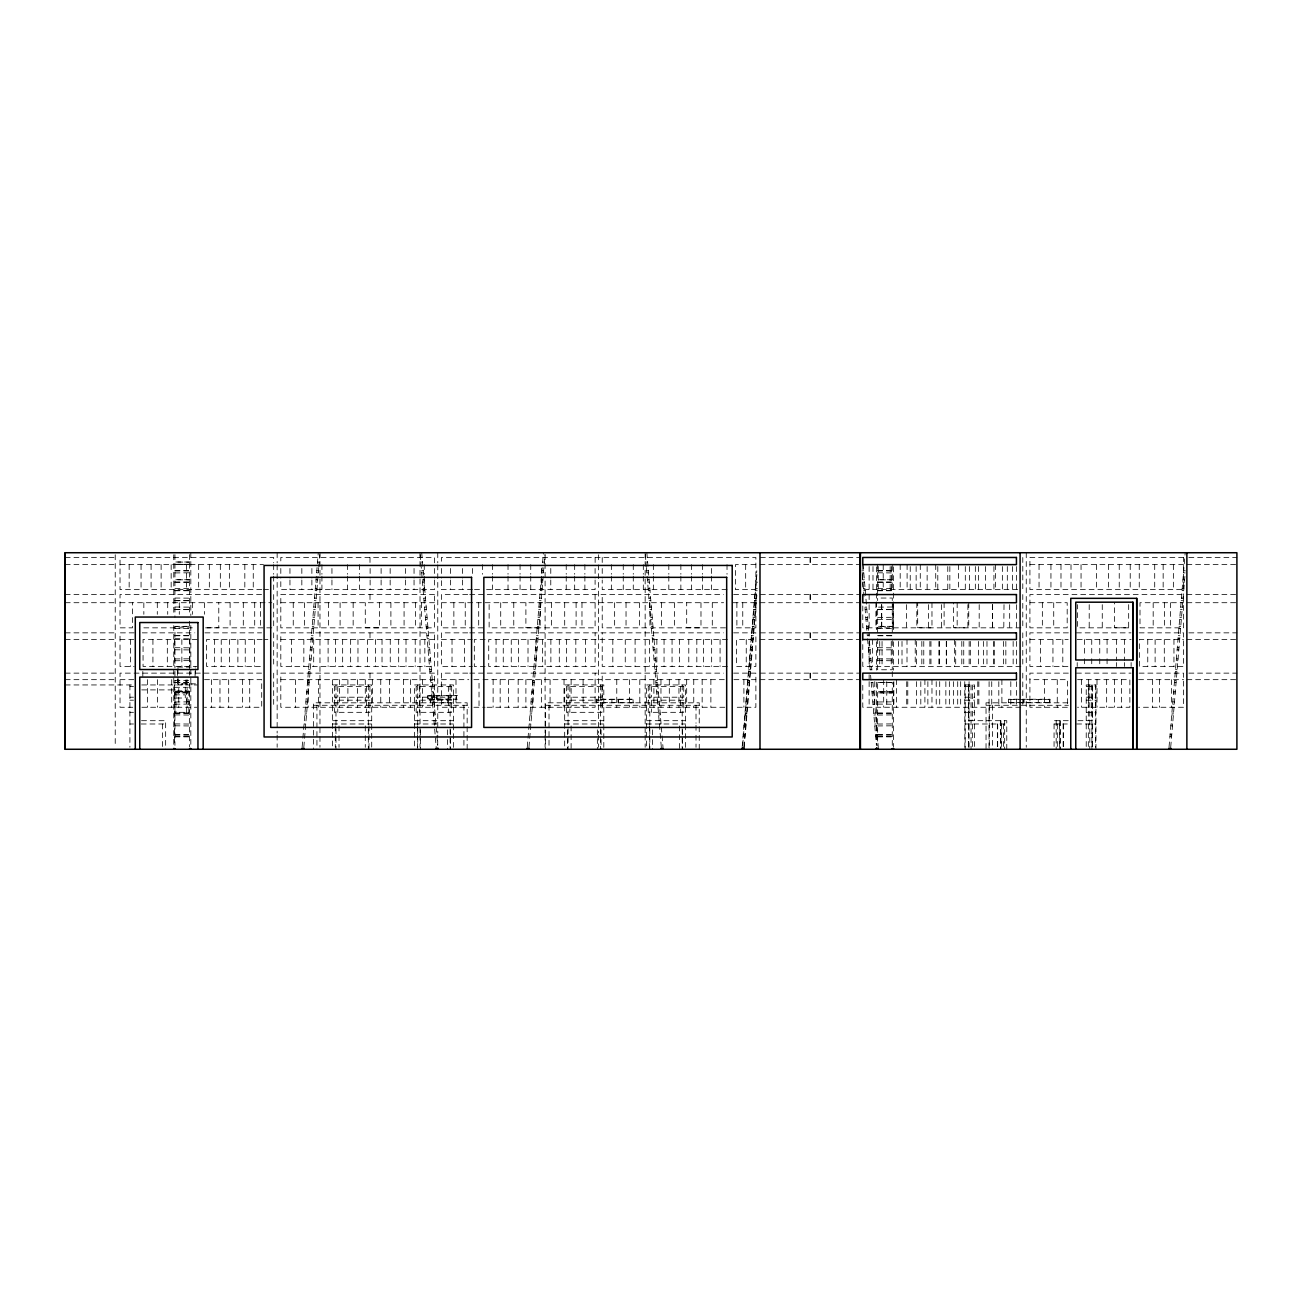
<?xml version="1.0" encoding="UTF-8"?>
<svg xmlns="http://www.w3.org/2000/svg" width="1302" height="1302" viewBox="0 0 1302 1302"><rect width="100%" height="100%" fill="white"/><g stroke="black" fill="none" stroke-linecap="round" stroke-linejoin="round"><path stroke-width="0.75" stroke-dasharray="5 3.75" d="M302.145 746.925L318.274 552.732M303.838 747.071L318.73 567.639M318.795 566.891L319.82 554.619M527.277 746.925L542.446 564.287M542.576 562.838L543.406 552.732M528.97 747.071L544.952 554.619M742.173 746.925L756.804 570.715M742.677 745.216L756.853 574.54M743.849 747.071L756.836 590.75M744.223 747.071L756.836 595.242M1169.05 746.925L1185.178 552.732M1170.726 747.071L1185.048 574.67M420.806 562.155L422.499 562.008M421.539 570.862L423.215 570.715M421.702 572.929L423.394 572.799M422.287 579.895L423.964 579.748M645.938 562.155L647.631 562.008M422.483 582.222L424.159 582.075M423.02 588.667L424.696 588.52M646.671 570.862L648.347 570.715M423.183 590.75L424.875 590.603M646.834 572.929L648.526 572.799M423.801 598.171L425.494 598.041M647.419 579.895L649.096 579.748M424.013 600.743L425.705 600.596M647.615 582.222L649.291 582.075M424.55 607.139L426.226 607.009M648.152 588.667L649.828 588.52M861.924 570.862L863.617 570.715M648.315 590.75L650.007 590.603M862.103 572.929L863.779 572.799M424.761 609.645L426.438 609.515M862.673 579.895L864.365 579.748M648.933 598.171L650.626 598.041M425.396 617.425L427.089 617.294M862.868 582.222L864.544 582.075M649.145 600.743L650.837 600.596M425.575 619.524L427.251 619.378M863.405 588.667L865.081 588.52M649.682 607.139L651.358 607.009M426.145 626.457L427.837 626.327M863.584 590.75L865.26 590.603M649.893 609.645L651.57 609.515M426.324 628.557L428.016 628.41M426.926 635.767L428.602 635.62M650.528 617.425L652.221 617.294M650.707 619.524L652.383 619.378M427.186 638.81L428.863 638.68M864.935 607.139L866.627 607.009M651.293 626.457L652.969 626.327M865.146 609.645L866.823 609.515M651.456 628.557L653.148 628.41M427.919 647.826L429.611 647.696M428.098 649.926L429.79 649.779M865.797 617.425L867.474 617.294M652.058 635.767L653.734 635.62M865.96 619.524L867.653 619.378M652.318 638.81L653.995 638.68M428.846 658.942L430.539 658.796M428.993 660.749L430.685 660.619M866.546 626.457L868.222 626.327M866.725 628.557L868.401 628.41M653.067 647.826L654.743 647.696M653.23 649.926L654.922 649.779M429.741 669.765L431.434 669.619M429.904 671.604L431.58 671.458M653.978 658.942L655.671 658.796M654.125 660.749L655.817 660.619M430.653 680.604L432.329 680.474M430.816 682.573L432.492 682.427M868.32 647.826L869.996 647.696M868.499 649.926L870.175 649.779M654.873 669.765L656.566 669.619M655.036 671.604L656.713 671.458M431.564 691.574L433.24 691.443M431.678 692.973L433.354 692.843M869.248 658.942L870.924 658.796M869.394 660.749L871.071 660.619M655.785 680.604L657.461 680.474M655.948 682.573L657.624 682.427M432.427 701.99L434.103 701.843M432.606 704.203L434.298 704.073M870.143 669.765L871.819 669.619M656.696 691.574L658.373 691.443M656.81 692.973L658.486 692.843M433.354 713.219L435.031 713.073M433.501 715.042L435.193 714.896M871.201 682.573L872.877 682.427M657.559 701.99L659.235 701.843M657.738 704.203L659.43 704.073M434.25 724.042L435.942 723.912M871.949 691.574L873.626 691.443M872.063 692.973L873.756 692.843M658.486 713.219L660.163 713.073M658.633 715.042L660.326 714.896M872.812 701.99L874.505 701.843M873.007 704.203L874.684 704.073M659.382 724.042L661.074 723.912M873.74 713.219L875.432 713.073M873.902 715.042L875.579 714.896M874.651 724.042L876.327 723.912M874.798 725.946L876.49 725.8M875.546 734.963L877.239 734.816M875.709 736.818L877.385 736.672M65.198 557.468L115.227 557.468M760.368 557.468L860.427 557.468M1188.872 557.468L1236.9 557.468M65.198 564.629L115.227 564.629M120.028 564.629L263.476 564.629M755.876 564.629L735.451 564.629L735.451 589.627L755.876 589.627L755.876 557.468L441.427 557.468L441.427 564.629M759.994 564.629L860.427 564.629M1029.915 564.629L1183.583 564.629M1186.871 564.629L1236.9 564.629M174.94 570.715L189.571 570.715M877.646 570.715L892.277 570.715M174.94 570.862L189.571 570.862M877.646 570.862L892.277 570.862M174.94 572.929L189.571 572.799M877.646 572.799L892.277 572.929M174.94 582.075L189.571 582.075M877.646 582.075L892.277 582.075M174.94 582.222L189.571 582.222M877.646 582.222L892.277 582.222M174.94 588.52L189.571 588.667M877.646 588.52L892.277 588.667M261.767 589.627L120.028 589.627L120.028 557.468L273.68 557.468L273.68 562.838M263.476 589.627L268.586 589.627M472.496 589.627L441.427 589.627L441.427 580.008M474.498 589.627L482.537 589.627M486.541 589.627L595.095 589.627L595.095 580.008M727.021 589.627L602.224 589.627L602.224 580.008M1017.676 589.627L862.787 589.627L862.787 564.629M174.94 590.603L189.571 590.603M877.646 590.603L892.277 590.603M174.94 590.75L189.571 590.75M877.646 590.75L892.277 590.75L892.277 564.287M65.198 594.558L115.227 594.558M261.556 594.558L120.028 594.558L120.028 627.841L132.446 627.841L132.446 602.712M467.711 594.558L441.427 594.558L441.427 627.841L485.646 627.841M469.729 594.558L723.538 594.558M733.644 594.558L755.876 594.558L755.876 627.841L733.091 627.841M760.368 594.558L860.427 594.558M1186.871 594.558L1236.9 594.558M174.94 598.041L189.571 598.171M174.94 600.596L189.571 600.596M174.94 600.743L189.571 600.743M65.198 602.712L115.227 602.712M120.028 602.712L271.809 602.712M280.809 602.712L434.477 602.712M441.427 602.712L723.603 602.712M733.091 602.712L755.876 602.712M759.994 602.712L860.427 602.712M1029.915 602.712L1067.184 602.712L1067.184 627.841L1029.915 627.841L1029.915 594.558L1183.583 594.558L1183.583 627.841L1139.999 627.841L1139.999 602.712L1183.583 602.712M1186.871 602.712L1236.9 602.712M174.94 607.009L189.571 607.139M892.277 607.009L877.646 607.139L877.646 635.767L892.277 635.767L892.277 602.208M174.94 609.515L189.571 609.515M877.646 609.515L892.277 609.515M174.94 609.645L189.571 609.645M877.646 609.645L892.277 609.645M877.646 617.425L892.277 617.294M877.646 619.524L892.277 619.378M174.94 626.327L189.571 626.327L174.94 626.457L174.94 667.959M1128.671 604.633L1128.671 627.841L1114.382 627.727L1114.382 602.712M143.838 627.841L192.354 627.841M271.809 627.841L204.495 627.841L218.785 627.727L218.785 602.712M725.474 627.841L602.224 627.841L602.224 594.558M1020.914 627.841L862.787 627.841L862.787 602.712M1128.671 627.841L1077.6 627.841L1077.6 604.649M174.94 628.557L189.571 628.41M877.646 628.41L892.277 628.557M65.198 632.853L115.227 632.853M134.171 632.853L120.028 632.853L120.028 666.445L134.171 666.445M142.26 632.853L194.828 632.853M204.951 632.853L261.556 632.853M467.711 632.853L441.427 632.853L441.427 666.445L472.349 666.445M469.729 632.853L723.538 632.853M733.644 632.853L755.876 632.853L755.876 666.445L736.606 666.445L736.606 639.494L755.876 639.494M760.368 632.853L860.427 632.853M1068.324 632.853L1029.915 632.853L1029.915 666.445L1068.21 666.445M1076.412 632.853L1131.015 632.853M1139.104 632.853L1183.583 632.853L1183.583 666.445L1139.348 666.445L1139.348 639.494L1183.583 639.494M1188.872 632.853L1236.9 632.853M174.94 635.62L189.571 635.62M877.646 635.62L892.277 635.62M174.94 635.767L189.571 635.767M174.94 638.68L189.571 638.81M65.198 639.494L115.227 639.494M120.028 639.494L134.171 639.494M197.172 639.494L143.057 639.494L143.057 666.445L197.172 666.445M262.125 639.494L206.595 639.494L206.595 666.445L264.046 666.445M264.046 639.494L267.903 639.494M280.809 639.494L434.477 639.494M441.427 639.494L472.349 639.494M485.125 639.494L474.319 639.494L474.319 666.445L485.125 666.445M727.411 639.494L488.722 639.494L488.722 666.445L595.095 666.445L595.128 632.853M759.994 639.494L860.427 639.494M1029.915 639.494L1068.21 639.494M1077.21 639.494L1131.129 639.494M1186.871 639.494L1236.9 639.494M174.94 647.696L189.571 647.826M877.646 647.696L892.277 647.826M174.94 649.779L189.571 649.926M877.646 649.926L892.277 649.779M174.94 658.942L189.571 658.796M877.646 658.796L892.277 658.942M174.94 660.749L189.571 660.619M877.646 660.619L892.277 660.749M727.411 666.445L602.224 666.445L602.224 632.853M1020.866 666.445L862.787 666.445L862.787 639.494M177.56 667.08L195.43 667.08M65.198 673.134L115.227 673.134M261.556 673.134L120.028 673.134L120.028 707.263L132.755 707.263M467.711 673.134L441.427 673.134L441.427 707.263L468.769 707.263M469.729 673.134L723.538 673.134M733.644 673.134L755.876 673.134L755.876 707.263L733.905 707.263M760.368 673.134L860.427 673.134M1068.324 673.134L1029.915 673.134L1029.915 707.263L1067.494 707.263L1067.494 679.66L1029.915 679.66M1076.412 673.134L1131.015 673.134M1139.104 673.134L1183.583 673.134L1183.583 707.263L1138.566 707.263M1188.872 673.134L1236.9 673.134M65.198 679.66L115.227 679.66M120.028 679.66L134.578 679.66M204.495 679.66L261.702 679.66L261.702 707.263L204.495 707.263M280.809 679.66L434.477 679.66M441.427 679.66L468.769 679.66M473.895 679.66L479.022 679.66L479.022 707.263M483.042 679.66L724.807 679.66M733.905 679.66L755.876 679.66M759.994 679.66L860.427 679.66M1077.568 679.66L1129.859 679.66L1129.859 707.263L1077.568 707.263M1138.566 679.66L1183.583 679.66M1186.871 679.66L1236.9 679.66M174.94 680.604L189.571 680.474L189.571 746.925M174.94 682.427L189.571 682.427M174.94 682.573L189.571 682.573M877.646 682.573L892.277 682.573M195.43 683.843L177.56 683.843L177.56 668.268M65.198 684.95L134.318 684.95M141.723 684.95L197.318 684.95M332.596 684.95L371.705 684.95L371.705 749.268M964.88 684.95L974.612 684.95L974.612 720.69M129.907 686.48L133.488 686.48M964.88 686.48L974.612 686.48M1086.226 686.48L1095.958 686.48M174.549 687.31L188.839 687.31L188.839 712.324L174.549 712.324M141.723 689.897L174.549 689.897M174.549 692.664L189.571 692.843L174.94 692.973M174.549 694.861L185.275 694.861L185.275 698.018L174.549 698.018M129.907 697.205L133.488 697.205M964.88 697.205L974.612 697.205M1086.226 697.205L1095.958 697.205M1049.965 699.581L1008.773 699.613L1008.773 702.543L1049.965 702.445M129.907 700.183L133.488 700.183M964.88 700.183L974.612 700.183M1086.226 700.183L1095.958 700.183M174.94 701.99L189.571 701.843M877.646 701.99L892.277 701.843M1067.819 702.82L986.037 702.82L986.037 749.268M174.94 704.203L189.571 704.073M877.646 704.073L892.277 704.203M313.505 705.277L467.158 705.277M545.587 705.277L699.239 705.277M986.037 705.277L1068.389 705.277M141.885 707.263L196.765 707.263M473.895 707.263L485.06 707.263M487.062 707.263L595.095 707.263L595.128 673.134M724.807 707.263L602.224 707.263L602.224 673.134M1020.784 707.263L862.787 707.263L862.787 681.63M129.907 712.324L133.488 712.324M964.88 712.324L974.612 712.324M1086.226 712.324L1095.958 712.324M174.94 713.073L189.571 713.073M877.646 713.073L892.277 713.073M174.94 713.219L189.571 713.219M877.646 713.219L892.277 713.219M174.94 714.896L189.571 715.042M877.646 715.042L892.277 714.896M141.527 720.69L165.647 720.69L165.647 749.268M332.596 720.69L371.705 720.69M414.378 720.69L453.454 720.69M564.677 720.69L603.803 720.69M646.459 720.69L685.536 720.69M1068.258 720.69L1054.067 720.69L1054.067 749.268M1077.991 720.69L1092.378 720.69L1092.378 684.95M129.907 723.993L133.488 723.993M141.186 723.993L165.647 723.993M174.94 723.912L189.571 724.042M332.596 723.993L371.705 723.993M414.378 723.993L453.454 723.993M564.677 723.993L603.803 723.993M646.459 723.993L685.536 723.993M877.646 724.042L892.277 723.912M964.88 723.993L1006.772 723.993M1054.067 723.993L1067.331 723.993M1076.591 723.993L1095.958 723.993M174.94 725.8L189.571 725.946M877.646 725.946L892.277 725.8M174.94 734.816L189.571 734.816M877.646 734.816L892.277 734.816M174.94 734.963L189.571 734.963M877.646 734.963L892.277 734.963M174.94 736.672L189.571 736.672M877.646 736.672L892.277 736.672M174.94 736.818L189.571 736.818M877.646 736.818L892.277 736.818M1183.681 570.715L1185.357 570.862M1183.518 572.799L1185.194 572.929M1182.932 579.748L1184.608 579.895M1182.737 582.075L1184.429 582.222M1182.2 588.52L1183.892 588.667M1182.037 590.603L1183.713 590.75M1181.419 598.041L1183.095 598.171M1181.207 600.596L1182.883 600.743M1180.67 607.009L1182.346 607.139M1180.458 609.515L1182.151 609.645M542.641 562.008L544.317 562.155M755.86 582.075L757.536 582.222M1179.807 617.294L1181.5 617.425M1179.645 619.378L1181.321 619.524M541.909 570.715L543.601 570.862M755.323 588.52L757.373 588.667M541.746 572.799L543.422 572.929M755.144 590.603L757.211 590.75M1179.059 626.327L1180.751 626.457M1178.896 628.41L1180.572 628.557M541.16 579.748L542.853 579.895M754.525 598.041L756.592 598.171M317.509 562.008L319.185 562.155M540.965 582.075L542.657 582.222M754.314 600.596L756.381 600.743M1178.294 635.62L1179.97 635.767M1178.033 638.68L1179.726 638.81M540.444 588.52L542.12 588.667M316.777 570.715L318.469 570.862M753.793 607.009L755.844 607.139M540.265 590.603L541.941 590.75M316.614 572.799L318.29 572.929M753.581 609.515L755.632 609.645M1177.285 647.696L1178.977 647.826M1177.122 649.779L1178.798 649.926M539.646 598.041L541.323 598.171M316.028 579.748L317.721 579.895M752.93 617.294L754.997 617.425M315.833 582.075L317.525 582.222M539.435 600.596L541.111 600.743M752.751 619.378L754.818 619.524M1176.373 658.796L1178.05 658.942M315.312 588.52L316.988 588.667M538.898 607.009L540.59 607.139M1176.211 660.619L1177.903 660.749M752.556 626.327L754.232 626.457M752.182 626.327L753.858 626.457M315.133 590.603L316.809 590.75M538.686 609.515L540.379 609.645M752.003 628.41L754.07 628.557M314.514 598.041L316.191 598.171M1175.478 669.619L1177.154 669.765M538.052 617.294L539.728 617.425M751.417 635.62L753.467 635.767M1175.315 671.458L1177.008 671.604M314.303 600.596L315.979 600.743M537.872 619.378L539.565 619.524M751.156 638.68L753.207 638.81M313.766 607.009L315.458 607.139M537.303 626.327L538.979 626.457M1174.567 680.474L1176.259 680.604M313.554 609.515L315.247 609.645M537.124 628.41L538.8 628.557M1174.404 682.427L1176.097 682.573M750.408 647.696L752.458 647.826M750.229 649.779L752.296 649.926M312.919 617.294L314.596 617.425M536.522 635.62L538.214 635.767M312.74 619.378L314.433 619.524M1173.655 691.443L1175.348 691.574M536.278 638.68L537.954 638.81M1173.541 692.843L1175.218 692.973M749.48 658.796L751.547 658.942M749.334 660.619L751.4 660.749M312.171 626.327L313.847 626.457M311.992 628.41L313.668 628.557M535.529 647.696L537.205 647.826M1172.793 701.843L1174.469 701.99M535.35 649.779L537.026 649.926M1172.614 704.073L1174.29 704.203M748.585 669.619L750.652 669.765M748.813 671.458L750.489 671.604M748.438 671.458L750.115 671.604M311.39 635.62L313.082 635.767M311.145 638.68L312.822 638.81M534.601 658.796L536.278 658.942M1171.865 713.073L1173.541 713.219M534.455 660.619L536.131 660.749M1171.719 714.896L1173.395 715.042M747.69 680.474L749.74 680.604M747.527 682.427L749.578 682.573M310.397 647.696L312.073 647.826M310.218 649.779L311.894 649.926M533.706 669.619L535.382 669.765M1170.97 723.912L1172.646 724.042M533.543 671.458L535.236 671.604M1170.807 725.8L1172.484 725.946M746.778 691.443L748.829 691.574M746.664 692.843L748.715 692.973M309.469 658.796L311.145 658.942M309.323 660.619L310.999 660.749M532.795 680.474L534.487 680.604M1170.059 734.816L1171.735 734.963M532.632 682.427L534.325 682.573M1169.896 736.672L1171.588 736.818M745.916 701.843L747.966 701.99M745.72 704.073L747.787 704.203M308.574 669.619L310.25 669.765M308.411 671.458L310.104 671.604M531.9 691.443L533.576 691.574M531.769 692.843L533.462 692.973M745.346 713.073L747.039 713.219M744.972 713.073L746.664 713.219M744.825 714.896L746.892 715.042M307.663 680.474L309.355 680.604M307.5 682.427L309.192 682.573M531.021 701.843L532.713 701.99M530.842 704.073L532.518 704.203M744.451 723.912L746.144 724.042M744.077 723.912L745.769 724.042M743.914 725.8L745.981 725.946M306.751 691.443L308.444 691.574M306.637 692.843L308.33 692.973M530.093 713.073L531.769 713.219M529.947 714.896L531.623 715.042M743.182 734.816L745.232 734.963M743.019 736.672L745.069 736.818M305.889 701.843L307.581 701.99M305.71 704.073L307.386 704.203M529.198 723.912L530.874 724.042M304.961 713.073L306.637 713.219M304.814 714.896L306.491 715.042M304.066 723.912L305.742 724.042M863.08 564.287L869.004 635.62L867.311 635.767L864.788 605.365M869.394 640.486L871.852 670.058M872.861 682.199L878.248 746.925M862.249 574.67L864.04 596.316M867.571 638.81L870.175 670.139M870.599 675.201L871.038 680.604M871.184 682.297L876.409 745.362M646.85 552.732L662.978 746.925M645.32 554.619L646.345 566.891M646.394 567.639L661.302 747.071M421.718 552.732L437.7 745.216L437.765 735.093M420.188 554.619L436.17 747.071M1173.948 639.494L1173.948 666.445M1173.362 564.629L1173.362 589.627M1171.588 679.66L1171.588 707.263M1170.465 602.712L1170.465 627.841M1164.59 602.712L1164.59 627.841M1164.297 639.494L1164.297 666.445M1163.158 564.629L1163.158 589.627M1159.594 679.66L1159.594 707.263M1155.118 639.494L1155.118 666.445M1154.711 564.629L1154.711 589.627M1153.181 602.712L1153.181 627.841M1152.514 679.66L1152.514 707.263M1147.762 639.494L1147.762 666.445M1139.25 564.629L1139.25 589.627M1131.129 662.588L1131.129 666.445M1130.217 564.629L1130.217 589.627M1124.537 639.494L1124.537 660.667M1124.537 662.588L1124.537 666.445M1121.445 679.66L1121.445 707.263M1119.232 564.629L1119.232 589.627M1116.498 639.494L1116.498 660.667M1116.498 662.588L1116.498 666.445M1114.382 679.66L1114.382 707.263M1108.555 564.629L1108.555 589.627M1107.074 639.494L1107.074 656.81M1107.074 658.747L1107.074 666.445M1106.651 679.66L1106.651 707.263M1102.257 604.649L1102.257 627.841M1099.751 639.494L1099.751 656.81M1099.751 658.747L1099.751 666.445M1097 679.66L1097 707.263M1096.512 564.629L1096.512 589.627M1095.958 749.268L1095.958 684.95L1086.226 684.95L1086.226 720.69M1095.649 684.95L1095.649 747.332M1092.378 723.993L1092.378 749.268M1092.069 684.95L1092.069 720.69M1092.069 723.993L1092.069 749.268M1091.743 639.494L1091.743 656.81M1091.743 658.747L1091.743 666.445M1091.906 684.95L1091.906 749.268M1089.79 684.95L1089.79 749.268M1089.204 604.649L1089.204 627.841M1088.651 679.66L1088.651 707.263M1088.342 684.95L1088.342 720.69M1088.342 723.993L1088.342 749.268M1086.226 723.993L1086.226 749.268M1084.55 639.494L1084.55 656.81M1084.55 658.747L1084.55 666.445M1081.588 679.66L1081.588 707.263M1081.051 564.629L1081.051 589.627M1077.21 662.588L1077.21 666.445M1071.009 564.629L1071.009 589.627M1063.474 723.993L1063.474 749.268M1063.164 723.993L1063.164 749.268M1062.806 639.494L1062.806 666.445M1060.984 564.629L1060.984 589.627M1060.219 720.69L1060.219 749.268M1059.909 720.69L1059.909 749.268M1059.437 723.993L1059.437 749.268M1057.257 679.66L1057.257 707.263M1057.322 723.993L1057.322 749.268M1056.182 720.69L1056.182 749.268M1053.725 602.712L1053.725 627.841M1052.944 639.494L1052.944 666.445M1050.942 564.629L1050.942 589.627M1049.965 702.82L1049.965 699.239L1008.383 699.239L1008.383 702.82M1049.575 699.581L1049.575 702.445M1044.481 679.66L1044.481 707.263M1042.349 602.712L1042.349 627.841M1040.51 639.494L1040.51 666.445M1039.045 564.629L1039.045 589.627M1038.264 699.613L1038.264 702.543M1026.253 552.732L1026.253 747.25M1023.958 699.613L1023.958 702.543M1023.714 699.613L1023.714 702.543M1023.584 699.239L1023.584 702.82M1022.786 557.468L1022.786 589.627M1022.786 594.558L1022.786 627.841M1022.786 632.853L1022.786 666.445M1022.786 673.134L1022.786 707.263M1016.439 566.549L1016.439 589.627M1016.439 604.649L1016.439 627.841M1016.439 641.414L1016.439 666.445M1016.439 681.63L1016.439 707.263M1013.151 641.414L1013.151 666.445M1012.582 566.549L1012.582 589.627M1010.808 681.63L1010.808 707.263M1009.668 604.649L1009.668 627.841M1007.309 566.549L1007.309 589.627M1006.772 749.268L1006.772 720.69L968.46 720.69L968.46 684.95M1005.844 641.414L1005.844 666.445M1004.656 720.69L1004.656 749.268M1004.021 604.649L1003.793 627.841M1003.516 641.414L1003.516 666.445M1003.516 723.993L1003.516 749.268M1002.361 566.549L1002.361 589.627M1001.889 679.66L1001.889 707.263M1001.401 723.993L1001.401 749.268M1000.929 720.69L1000.929 749.268M1000.62 720.69L1000.62 749.268M998.813 681.63L998.813 707.263M997.674 723.993L997.674 749.268M997.365 723.993L997.365 749.268M995.412 564.629L995.412 589.627M994.321 641.414L994.321 666.445M993.931 566.549L993.931 589.627M993.41 641.414L993.41 666.445M992.629 604.649L992.629 627.841M992.449 705.277L992.449 749.268M992.384 604.649L992.384 627.841M991.733 681.63L991.733 707.263M989.292 705.277L989.292 749.268M989.097 681.63L989.032 749.268M986.981 641.414L986.981 666.445M985.386 566.549L985.386 589.627M983.547 641.414L983.547 666.445M979.202 604.649L979.169 627.841M978.86 681.63L978.86 707.263M978.469 566.549L978.469 589.627M978.567 641.414L978.567 666.445M977.786 681.63L977.786 707.263M975.344 566.549L975.344 589.627M974.612 723.993L974.612 749.268M972.496 684.95L972.496 720.69M972.496 723.993L972.496 749.268M971.048 684.95L971.048 749.268M970.332 641.414L970.332 666.445M969.42 566.549L969.42 589.627M969.144 641.414L969.144 666.445M969.062 681.63L968.932 749.268M968.753 602.712L968.753 627.841M968.769 684.95L968.769 720.69M968.769 723.993L968.769 749.268M968.46 723.993L968.46 747.332M967.891 604.633L967.891 627.841L953.601 627.727L953.601 602.712M965.303 566.549L965.303 589.627M965.189 684.95L965.189 749.268M964.766 681.63L964.88 747.332M963.74 641.414L963.74 666.445M961.804 641.414L961.804 666.445M960.664 681.63L960.664 707.263M958.435 564.629L958.435 589.627M957.702 681.63L957.702 707.263M957.165 602.712L957.165 627.841M955.701 641.414L955.701 666.445M954.61 639.494L954.61 666.445M953.585 681.63L953.585 707.263M949.842 566.549L949.842 589.627M949.353 681.63L949.353 707.263M947.775 566.549L947.775 589.627M946.603 641.414L946.603 666.445M946.277 641.414L946.277 666.445M945.854 681.63L945.854 707.263M944.113 602.712L944.113 627.841M941.46 604.649L941.46 627.841M939.702 681.63L939.702 707.263M939.295 641.414L939.295 666.445M938.97 641.414L938.97 666.445M937.798 566.549L937.798 589.627M936.219 681.63L936.219 707.263M935.731 564.629L935.731 589.627M931.972 602.712L931.972 627.841L917.682 627.727L917.682 602.712M931.972 679.66L931.972 707.263M930.963 641.414L930.963 666.445M929.872 641.414L929.872 666.445M928.407 604.649L928.407 627.841M927.87 681.63L927.87 707.263M927.138 566.549L927.138 589.627M924.908 679.66L924.908 707.263M923.769 641.414L923.769 666.445M921.832 641.414L921.832 666.445M920.807 681.63L920.807 707.263M920.27 564.629L920.27 589.627M916.82 602.712L916.82 627.841M916.494 681.63L916.494 707.263M916.429 641.414L916.429 666.445M916.136 566.549L916.136 589.627M915.225 639.494L915.225 666.445M910.228 566.549L910.228 589.627M907.787 681.63L907.787 707.263M907.103 564.629L907.103 589.627M907.006 639.494L907.006 666.445M906.713 681.63L906.713 707.263M906.404 604.649L906.371 627.841M902.009 641.414L902.009 666.445M900.187 564.629L900.187 589.627M898.592 641.414L898.592 666.445M896.476 679.66L896.476 707.263M893.839 681.63L893.839 707.263M893.53 566.891L893.53 629.647M893.53 641.74L893.53 670.139M893.53 682.199L893.53 747.071M893.172 604.649L893.172 627.841M892.944 604.649L892.944 627.841M892.277 600.596L892.277 598.041L877.646 598.041L877.646 600.596M892.277 640.486L892.277 669.765L877.646 669.765L877.646 638.81M892.277 671.604L892.277 677.007M892.277 745.362L892.277 682.427L877.646 682.427L877.646 745.362M891.642 566.549L891.642 589.627M891.235 641.414L891.235 666.445M890.161 566.549L890.161 589.627M886.76 681.63L886.76 707.263M883.684 679.66L883.684 707.263M883.212 564.629L883.212 589.627M882.056 641.414L882.056 666.445M881.763 604.649L881.763 627.841M881.552 604.649L881.552 627.841M879.729 641.414L879.729 666.445M878.264 566.549L878.264 589.627M877.646 564.287L877.646 596.316M876.474 566.891L876.474 629.647M876.474 641.74L876.474 670.139M876.474 682.199L876.474 745.053M875.904 602.712L875.904 627.841M874.765 681.63L874.765 707.263M872.991 566.549L872.991 589.627M872.421 639.494L872.421 666.445M869.134 566.549L869.134 589.627M869.134 594.558L869.134 601.085M869.134 604.649L869.134 627.841M869.134 632.853L869.134 636.173M869.134 641.414L869.134 666.445M869.134 674.762L869.134 679.66M869.134 681.63L869.134 707.263M810.397 557.468L810.397 564.629M810.397 594.558L810.397 602.712M810.397 632.853L810.397 639.494M810.397 673.134L810.397 679.66M810.023 557.468L810.023 564.629M810.023 594.558L810.023 602.712M810.023 632.853L810.023 639.494M810.023 673.134L810.023 679.66M746.241 639.494L746.241 666.445M745.672 564.629L745.672 589.627M743.898 679.66L743.898 707.263M742.758 602.712L742.758 627.841M736.883 602.712L736.883 627.841M727.021 564.629L727.021 574.247M720.071 639.494L720.071 666.445M712.292 602.712L712.292 627.841M711.559 568.469L711.559 574.247M711.559 576.168L711.559 589.627M711.657 639.494L711.657 666.445M710.876 679.66L710.876 707.263M703.422 639.494L703.422 666.445M702.51 564.629L702.51 574.247M702.51 576.168L702.51 589.627M702.152 679.66L702.152 707.263M700.981 602.712L700.981 627.841L686.691 627.727L686.691 602.712M699.239 749.268L699.239 702.82L545.587 702.82L545.587 749.268M696.83 639.494L696.83 666.445M696.017 705.277L696.017 723.277M696.017 725.279L696.017 733.27M696.017 735.272L696.017 747.267M693.754 679.66L693.754 707.263M691.525 564.629L691.525 574.247M691.525 576.168L691.525 589.627M688.791 639.494L688.791 666.445M686.675 679.66L686.675 707.263M685.536 747.364L685.536 684.95L646.459 684.95L646.459 749.268M682.492 729.82L682.492 749.268M682.199 684.95L682.199 749.268M680.865 564.629L680.865 574.247M680.865 576.168L680.865 589.627M680.425 686.48L680.425 697.205M680.425 700.183L680.425 712.324M679.514 725.93L679.498 749.268M679.367 639.494L679.367 666.445M678.944 679.66L678.944 707.263M674.55 602.712L674.55 627.841M672.06 639.494L672.06 666.445M669.309 679.66L669.309 707.263M668.821 564.629L668.821 574.247M668.821 576.168L668.821 589.627M664.053 639.494L664.053 666.445M661.497 602.712L661.497 627.841M660.96 679.66L660.96 707.263M656.859 639.494L656.859 666.445M653.897 679.66L653.897 707.263M653.36 564.629L653.36 574.247M653.36 576.168L653.36 589.627M652.514 729.82L652.497 737.599M652.514 739.552L652.514 749.268M651.586 686.48L651.586 697.205M651.586 700.183L651.586 712.324M649.91 602.712L649.91 627.841M649.812 684.95L649.812 749.268M649.519 639.494L649.519 666.445M649.519 725.93L649.519 749.268M645.157 552.732L645.157 733.059M645.157 735.093L645.157 747.25M643.318 564.629L643.318 574.247M643.318 576.168L643.318 589.627M639.803 679.66L639.803 707.263M639.494 602.712L639.494 627.841M635.099 639.494L635.099 666.445M633.846 702.82L596.56 702.429L596.56 699.727L633.846 699.239L596.235 699.239L596.235 702.82M633.277 564.629L633.277 574.247M633.277 576.168L633.277 589.627M633.081 699.727L633.081 702.429M629.566 679.66L629.566 707.263M626.034 602.712L626.034 627.841M625.253 639.494L625.253 666.445M623.251 564.629L623.251 574.247M623.251 576.168L623.251 589.627M618.629 699.727L618.629 702.429M618.157 699.239L618.157 702.82M616.774 679.66L616.774 707.263M614.642 602.712L614.642 627.841M612.819 639.494L612.819 666.445M611.907 699.239L611.907 702.82M611.354 564.629L611.354 574.247M611.354 576.168L611.354 589.627M603.803 747.364L603.803 684.95L564.677 684.95L564.677 749.268M602.224 557.468L602.224 562.838M602.224 568.469L602.224 578.088M601.085 729.82L601.117 737.599M601.085 739.552L601.085 749.268M600.401 684.95L600.401 749.268M598.562 554.75L598.562 562.855M598.562 564.889L598.562 733.059M598.562 735.093L598.562 747.25M597.358 729.82L597.358 749.268M596.934 699.727L596.934 702.429M595.128 557.468L595.128 564.629M595.095 568.469L595.095 578.088M595.095 594.558L595.095 627.841L489.129 627.841L489.129 602.712M585.461 639.494L585.461 666.445M584.875 564.629L584.875 574.247M584.875 576.168L584.875 589.627M583.101 679.66L583.101 707.263M581.978 602.712L581.978 627.841M576.102 602.712L576.102 627.841M575.826 639.494L575.826 666.445M574.67 564.629L574.67 574.247M574.67 576.168L574.67 589.627M571.122 679.66L571.122 707.263M571.106 725.93L571.106 749.268M569.853 686.48L569.853 697.205M569.853 700.183L569.853 712.324M568.063 684.95L568.063 749.268M567.379 729.82L567.379 749.268M566.63 639.494L566.63 666.445M566.224 564.629L566.224 574.247M566.224 576.168L566.224 589.627M564.694 602.712L564.694 627.841M564.026 679.66L564.026 707.263M559.29 639.494L559.29 666.445M551.511 602.712L551.511 627.841M550.876 639.494L550.876 666.445M550.779 568.469L550.779 578.088M550.779 580.008L550.779 589.627M550.079 679.66L550.079 707.263M549.021 705.277L549.021 749.268M545.099 554.75L545.099 733.059M545.099 735.093L545.099 747.25M542.641 639.494L542.641 666.445M541.73 568.469L541.73 578.088M541.73 580.008L541.73 589.627M541.372 679.66L541.372 707.263M540.2 602.712L540.2 627.841L525.894 627.727L525.894 602.712M536.05 639.494L536.05 666.445M532.957 679.66L532.957 707.263M530.744 564.629L530.744 574.247M530.744 576.168L530.744 589.627M528.01 639.494L528.01 666.445M525.894 679.66L525.894 707.263M520.068 564.629L520.068 574.247M520.068 576.168L520.068 589.627M518.587 639.494L518.587 666.445M518.163 679.66L518.163 707.263M513.769 602.712L513.769 627.841M511.263 639.494L511.263 666.445M508.512 679.66L508.512 707.263M508.024 564.629L508.024 574.247M508.024 576.168L508.024 589.627M503.256 639.494L503.256 666.445M500.717 602.712L500.717 627.841M500.163 679.66L500.163 707.263M496.062 639.494L496.062 666.445M493.116 679.66L493.116 707.263M492.563 564.629L492.563 574.247M492.563 576.168L492.563 589.627M482.537 564.629L482.537 574.247M478.697 602.712L478.697 627.841M472.496 568.469L472.496 574.247M467.158 749.268L467.158 702.82L313.505 702.82L313.505 737.274M465.237 602.712L465.237 627.841M464.456 639.494L464.456 666.445M463.919 705.277L463.919 749.268M462.454 568.469L462.454 578.088M462.454 580.008L462.454 589.627M456.514 696.033L456.514 698.881M455.993 679.66L455.993 707.263M453.861 602.712L453.861 627.841M453.454 747.364L453.454 684.95L414.378 684.95L414.378 749.268M452.022 639.494L452.022 666.445M450.573 568.469L450.573 578.088M450.573 580.008L450.573 589.627M450.394 729.82L450.394 749.268M450.118 684.95L450.118 749.268M448.327 686.48L448.425 698.881M448.327 700.183L448.327 712.324M448.165 695.675L448.165 699.483L430.637 699.483L430.637 702.478L448.165 702.82M447.774 699.483L447.774 702.478M447.432 729.82L447.4 737.599M447.4 739.552L447.4 749.268M441.427 568.469L441.427 578.088M437.765 552.732L437.765 562.855M437.765 564.889L437.765 733.059M436.512 695.675L436.512 699.239M434.477 562.838L434.477 557.468L280.809 557.468L280.809 564.629M434.477 568.469L434.477 578.088M434.477 580.008L434.477 589.627L280.809 589.627L280.809 580.008M430.783 699.483L430.783 702.478M430.295 699.239L430.295 702.82M428.098 696.033L428.098 698.881M424.843 639.494L424.843 666.445M424.257 564.629L424.257 574.247M424.257 576.168L424.257 589.627M422.483 679.66L422.483 707.263M421.36 602.712L421.36 627.841M420.432 729.82L420.4 749.268M420.025 552.732L420.025 733.059M420.025 735.093L420.025 747.25M419.504 686.48L419.504 697.205M419.504 700.183L419.504 712.324M417.714 684.95L417.714 747.364M417.437 725.93L417.437 749.268M415.484 602.712L415.484 627.841M415.208 639.494L415.208 666.445M414.052 568.469L414.052 578.088M414.052 580.008L414.052 589.627M410.504 679.66L410.504 707.263M406.012 639.494L406.012 666.445M405.606 568.469L405.606 578.088M405.606 580.008L405.606 589.627M404.076 602.712L404.076 627.841M403.408 679.66L403.408 707.263M398.672 639.494L398.672 666.445M390.893 602.712L390.893 627.841M390.258 639.494L390.258 666.445M390.161 568.469L390.161 578.088M390.161 580.008L390.161 589.627M389.461 679.66L389.461 707.263M382.023 639.494L382.023 666.445M381.112 568.469L381.112 578.088M381.112 580.008L381.112 589.627M380.754 679.66L380.754 707.263M379.582 602.712L379.582 627.841L365.276 627.727L365.276 602.712M375.432 639.494L375.432 666.445M372.339 679.66L372.339 707.263M369.996 557.468L369.996 562.838M370.126 568.469L370.126 578.088M370.126 580.008L370.126 589.627M369.996 594.558L369.996 602.712M369.996 632.853L369.996 639.494M369.996 673.134L369.996 679.66M369.019 725.93L369.003 749.268M368.32 684.95L368.32 749.268M367.392 639.494L367.392 666.445M366.529 686.48L366.529 697.205M366.529 700.183L366.529 712.324M365.276 679.66L365.276 707.263M365.276 725.93L365.276 733.71M365.276 735.663L365.276 747.332M359.45 564.629L359.45 574.247M359.45 576.168L359.45 589.627M357.969 639.494L357.969 666.445M357.545 679.66L357.545 707.263M353.151 602.712L353.151 627.841M350.645 639.494L350.645 666.445M347.894 679.66L347.894 707.263M347.406 564.629L347.406 574.247M347.406 576.168L347.406 589.627M342.654 639.494L342.654 666.445M340.099 602.712L340.099 627.841M339.545 679.66L339.545 707.263M339.025 725.93L339.025 733.71M339.025 735.663L339.025 747.332M337.771 686.48L337.771 697.205M337.771 700.183L337.771 712.324M335.981 684.95L335.981 749.268M335.444 639.494L335.444 666.445M335.281 725.93L335.298 733.71M335.281 735.663L335.298 747.332M332.498 679.66L332.596 749.268M331.945 568.469L331.945 578.088M331.945 580.008L331.945 589.627M328.511 602.712L328.511 627.841M328.104 639.494L328.104 666.445M321.92 564.629L321.92 574.247M321.92 576.168L321.92 589.627M319.966 552.732L319.966 747.25M318.404 679.66L318.404 707.263M318.079 602.712L318.079 627.841M316.939 705.277L316.939 749.268M313.701 639.494L313.701 666.445M313.505 739.178L313.505 749.268M311.878 568.469L311.878 578.088M311.878 580.008L311.878 589.627M308.151 679.66L308.151 707.263M304.619 602.712L304.619 627.841M303.838 639.494L303.838 666.445M301.836 568.469L301.836 578.088M301.836 580.008L301.836 589.627M295.375 679.66L295.375 707.263M293.243 602.712L293.243 627.841M291.404 639.494L291.404 666.445M289.955 568.469L289.955 578.088M289.955 580.008L289.955 589.627M280.809 568.469L280.809 578.088M277.147 552.732L277.147 562.855M277.147 564.889L277.147 733.059M277.147 735.093L277.147 747.25M273.68 564.629L273.68 574.247M273.68 576.168L273.68 589.627M273.68 594.558L273.68 627.841M273.68 632.853L273.68 666.445M273.68 673.134L273.68 707.263M260.563 602.712L260.563 627.841M254.704 602.712L254.704 627.841M254.411 639.494L254.411 666.445M253.255 564.629L253.255 589.627M249.707 679.66L249.707 707.263M245.232 639.494L245.232 666.445M244.825 564.629L244.825 589.627M243.295 602.712L243.295 627.841M242.628 679.66L242.628 707.263M237.875 639.494L237.875 666.445M230.096 602.712L230.096 627.841M229.461 639.494L229.461 666.445M229.364 564.629L229.364 589.627M228.68 679.66L228.68 707.263M221.242 639.494L221.242 666.445M220.331 564.629L220.331 589.627M219.973 679.66L219.973 707.263M214.635 639.494L214.635 666.445M211.559 679.66L211.559 707.263M209.329 564.629L209.329 589.627M204.495 602.712L204.495 614.267M198.669 564.629L198.669 589.627M195.43 668.935L195.43 674.534M195.088 671.425L195.088 677.089M192.354 602.712L192.354 614.316M191.85 683.843L191.85 684.95M190.824 552.732L190.824 615.488M190.824 625.562L190.824 747.071M189.864 639.494L189.864 666.445M189.571 554.587L189.571 615.488M189.571 621.249L189.571 669.765M189.571 671.458L189.571 675.201M187.114 679.66L187.114 707.263M186.886 683.843L185.096 683.843M186.625 564.629L186.625 589.627M186.674 712.324L186.674 690.874L175.949 690.874L175.949 712.324M186.349 680.018L186.349 683.583M185.747 680.018L185.747 683.583M185.275 687.31L185.275 692.664M183.37 692.664L183.37 691.818L175.526 691.818L175.526 692.664M182.475 683.713L182.475 684.95M181.857 639.494L181.857 666.445M181.141 683.843L181.141 684.95M179.302 602.712L179.302 614.316M179.106 691.818L179.106 692.664M178.765 679.66L178.765 707.263M177.983 668.268L177.983 675.413M177.983 677.203L177.983 682.557M176.226 691.818L176.226 692.664M174.94 554.587L174.94 617.425M174.94 671.458L174.94 678.814M174.94 680.474L174.94 745.362M174.663 639.494L174.663 666.445M174.549 684.95L174.549 745.314M173.768 554.75L173.768 615.488M173.768 625.562L173.768 745.053M171.701 679.66L171.701 707.263M171.164 564.629L171.164 589.627M167.714 602.712L167.714 614.316M167.323 639.494L167.323 666.445M162.392 723.993L162.392 749.268M161.123 564.629L161.123 589.627M157.607 679.66L157.607 707.263M157.298 602.712L157.298 614.316M152.92 639.494L152.92 666.445M151.081 564.629L151.081 589.627M147.37 679.66L147.37 707.263M143.838 602.712L143.838 614.316M142.813 671.425L142.813 677.089M141.055 564.629L141.055 589.627M130.623 639.494L130.623 666.445M129.907 684.95L129.907 747.332M129.158 564.629L129.158 589.627M115.227 554.75L115.227 747.25M1183.583 557.468L1029.915 557.468L1029.915 589.627L1183.583 589.627L1183.583 557.468M189.571 562.008L174.94 562.008L189.571 562.155M189.571 564.287L174.94 564.287L189.571 564.417M189.571 579.748L174.94 579.748L189.571 579.895M892.277 579.748L877.646 579.748L892.277 579.895M434.477 594.558L280.809 594.558L280.809 627.841L434.477 627.841L434.477 594.558M892.277 626.327L877.646 626.327L892.277 626.457M434.477 632.853L280.809 632.853L280.809 666.445L434.477 666.445L434.477 632.853M434.477 673.134L280.809 673.134L280.809 707.263L434.477 707.263L434.477 673.134M369.931 686.48L334.37 686.48L334.37 697.205L369.931 697.205L369.931 686.48M451.664 686.48L416.168 686.48L416.168 697.205L451.664 697.205L451.664 686.48M602.012 686.48L566.451 686.48L566.451 697.205L602.012 697.205L602.012 686.48M683.745 686.48L648.25 686.48L648.25 697.205L683.745 697.205L683.745 686.48M189.571 691.443L174.94 691.443L189.571 691.574M892.277 691.443L877.646 691.443L892.277 691.574M892.277 692.843L877.646 692.843L892.277 692.973M457.148 695.675L427.512 695.675L427.512 699.239L457.148 699.239L427.821 698.881L427.821 696.033L457.148 695.675M369.931 700.183L334.37 700.183L334.37 712.324L369.931 712.324L369.931 700.183M451.664 700.183L416.168 700.183L416.168 712.324L451.664 712.324L451.664 700.183M602.012 700.183L566.451 700.183L566.451 712.324L602.012 712.324L602.012 700.183M683.745 700.183L648.25 700.183L648.25 712.324L683.745 712.324L683.745 700.183"/><path stroke-width="1.5" d="M1136.711 598.35L1136.711 749.268L1136.711 598.334L1070.765 598.35L1070.765 749.268M1132.919 602.191L1075.761 602.191L1075.761 659.984L1132.919 659.984L1132.919 602.191L1132.903 659.984M1132.903 667.731L1132.903 749.268L1132.919 667.731L1075.761 667.731L1075.761 749.268M302.145 748.683L303.838 748.683M436.17 748.569L437.846 748.683M527.277 748.569L528.97 748.683M661.302 748.683L662.978 748.569M742.173 748.569L744.223 748.683M876.555 748.683L878.248 748.569M1169.05 748.683L1170.726 748.569M65.198 749.268L65.1 552.732L1236.9 552.732L1236.9 749.268L65.1 749.268L65.198 552.732M1186.871 552.732L1186.871 749.268M1170.726 748.015L1170.726 749.252M1169.05 748.015L1169.05 749.252M1020.101 552.732L1020.101 749.268M878.248 748.015L878.248 749.252M876.555 748.015L876.555 749.252M860.427 552.732L860.427 749.268M860.052 552.732L860.052 749.268M759.994 552.732L759.994 749.268M744.223 748.015L744.223 749.252M743.849 748.015L743.849 749.252M742.547 748.015L742.547 749.252M742.173 748.015L742.173 749.252M662.978 748.015L662.978 749.252M661.302 748.015L661.302 749.252M528.97 748.015L528.97 749.252M527.277 748.015L527.277 749.252M437.846 748.015L437.846 749.252M436.17 748.015L436.17 749.252M303.838 748.015L303.838 749.252M302.145 748.015L302.145 749.252M203.193 749.268L203.193 617.05L135.294 617.05L135.294 749.268M197.953 749.268L197.953 677.089L139.753 677.089L139.753 749.268M190.824 748.569L189.571 748.748L190.824 748.569M893.53 748.569L892.277 748.748L893.53 748.569M173.784 748.536L174.907 748.829L173.784 748.536M876.49 748.536L877.613 748.829L876.49 748.536M1016.439 557.468L862.787 557.468L862.787 564.629L1016.439 564.629L1016.439 557.468M732.212 565.442L264.078 565.442L264.078 736.965L732.212 736.965L732.212 565.442M471.568 577.339L270.718 577.339L270.718 727.427L471.568 727.427L471.568 577.339M726.679 577.339L483.839 577.339L483.839 727.427L726.679 727.427L726.679 577.339M1016.439 594.558L862.787 594.558L862.787 602.712L1016.439 602.712L1016.439 594.558M197.953 622.535L139.753 622.535L139.753 669.537L197.953 669.537L197.953 622.535M1016.439 632.853L862.787 632.853L862.787 639.494L1016.439 639.494L1016.439 632.853M1016.439 673.134L862.787 673.134L862.787 679.66L1016.439 679.66L1016.439 673.134"/></g></svg>
